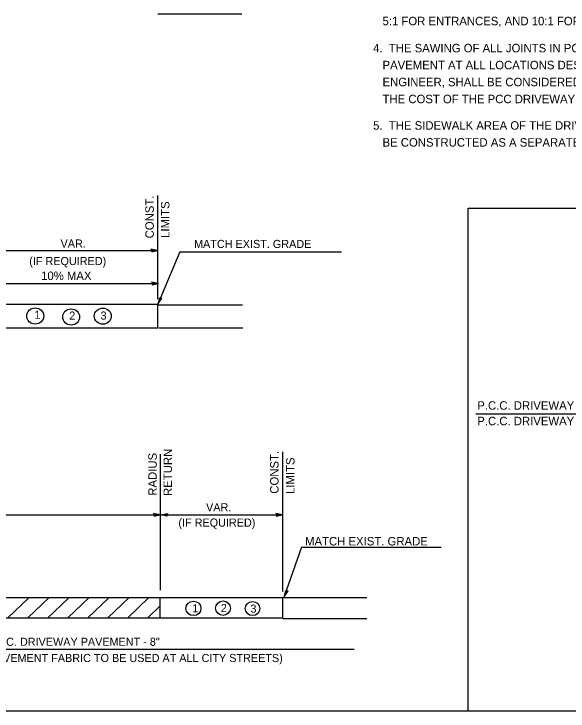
# Model space of a CAD drawing. Extents: x 61956 to 63531, y 51299 to 52299.
# Drawn here: x 62507.8 to 62900.3, y 51299.1 to 51792.4 of the extents above; entities that cross this region are included whole.
import ezdxf

# ---------------------------------------------------------------- set-up
doc = ezdxf.new("R2010")
doc.units = 0
for name, color, linetype in [('Level 35', 7, 'Continuous'), ('Level 58', 7, 'Continuous'), ('Level 59', 7, 'Continuous'), ('Level 60', 7, 'Continuous')]:
    doc.layers.add(name, color=color, linetype=linetype)

msp = doc.modelspace()

# ---------------------------------------------------------------- linework, layer by layer
at = {"layer": 'Level 35'}
msp.add_line((63531.07, 51299.11), (61956.07, 51299.11), dxfattribs=at)
at = {"layer": 'Level 58'}
msp.add_line((62484.56, 51601.63), (62610.21, 51601.63), dxfattribs=at)
msp.add_lwpolyline([(62605.21, 51602.67), (62605.61, 51601.71), (62605.77, 51600.79), (62607.71, 51601.2), (62610.21, 51601.63), (62607.54, 51602.11)], close=True, dxfattribs=at)
at = {"layer": 'Level 59'}
for p, q in [((62609.78, 51590.68), (62609.78, 51663.87)), ((62829.51, 51655.06), (63343.66, 51655.06)), ((62829.51, 51299.11), (62829.51, 51655.06)), ((62484.13, 51624.95), (62609.78, 51624.95)), ((62625.27, 51624.15), (62609.78, 51586.95)), ((62625.27, 51624.15), (62739.7, 51624.15)), ((62834.86, 51509.5), (63035.84, 51509.5)), ((62698.23, 51383.61), (62698.23, 51482.5)), ((62611.53, 51384.62), (62611.53, 51480.95)), ((62287.17, 51437.94), (62698.24, 51437.94)), ((62711.42, 51415.04), (62699.12, 51380.21)), ((62711.42, 51415.04), (62810.42, 51415.04)), ((62482.2, 51342.96), (62748.85, 51342.96)), ((63343.66, 51299.11), (62829.51, 51299.11))]:
    msp.add_line(p, q, dxfattribs=at)
for points in [[(61956.07, 52299.11), (63531.07, 52299.11), (63531.07, 51299.11), (61956.07, 51299.11)], [(62604.78, 51625.95), (62605.18, 51625.03), (62605.34, 51624.15), (62607.28, 51624.54), (62609.78, 51624.95), (62607.11, 51625.41)], [(62612.6, 51591.02), (62611.55, 51591), (62610.64, 51591.19), (62610.3, 51589.33), (62609.78, 51586.95), (62611.21, 51589.15)], [(62606.55, 51438.91), (62606.96, 51437.99), (62607.11, 51437.11), (62609.05, 51437.5), (62611.55, 51437.91), (62608.88, 51438.37)], [(62616.62, 51438.91), (62616.21, 51437.99), (62616.05, 51437.11), (62614.12, 51437.5), (62611.62, 51437.91), (62614.28, 51438.37)], [(62693.24, 51438.94), (62693.64, 51438.02), (62693.8, 51437.14), (62695.74, 51437.53), (62698.24, 51437.94), (62695.57, 51438.4)], [(62702.05, 51383.91), (62701, 51383.88), (62700.09, 51384.07), (62699.75, 51382.21), (62699.22, 51379.84), (62700.66, 51382.03)]]:
    msp.add_lwpolyline(points, close=True, dxfattribs=at)
for centre, major_axis in [((62522.86, 51578.64), (6, 0)), ((62548.31, 51577.99), (6, 0)), ((62570.69, 51578.57), (6, 0)), ((62634.96, 51371.76), (5.32, 0)), ((62655.87, 51371.93), (5.32, 0)), ((62676.79, 51371.66), (5.21, 0))]:
    msp.add_ellipse(centre, major_axis=major_axis, ratio=0.9555, dxfattribs=at)
at = {"layer": 'Level 60'}
for p, q in [((62609.64, 51792.4), (62669.14, 51792.4)), ((62333.77, 51586.95), (62609.78, 51586.95)), ((62609.78, 51570.26), (62609.78, 51586.95)), ((62610.29, 51586.66), (62669.79, 51586.66)), ((62333.77, 51570.26), (62609.78, 51570.26)), ((62610.43, 51570.23), (62669.93, 51570.23)), ((62286.92, 51379.5), (62698.31, 51379.5)), ((62611.35, 51365.11), (62611.35, 51379.3)), ((62698.31, 51379.5), (62757.81, 51379.5)), ((62698.31, 51365.11), (62698.31, 51379.5)), ((62286.92, 51365.11), (62698.31, 51365.11)), ((62698.24, 51364.68), (62757.73, 51364.68))]:
    msp.add_line(p, q, dxfattribs=at)
for points in [[(62503.52, 51365.11), (62518.58, 51379.5)], [(62517.66, 51365.11), (62532.72, 51379.5)], [(62531.65, 51364.96), (62546.8, 51379.43)], [(62545.95, 51365.11), (62561, 51379.5)], [(62560.09, 51365.11), (62575.15, 51379.5)], [(62574.23, 51365.11), (62589.29, 51379.5)], [(62588.37, 51365.11), (62603.43, 51379.5)], [(62602.51, 51365.11), (62611.35, 51373.55)]]:
    msp.add_lwpolyline(points, dxfattribs=at)

# ---------------------------------------------------------------- texts
at = {"layer": 'Level 58'}
msp.add_text('10% MAX', height=6, dxfattribs=at).set_placement((62527.03, 51604.13))
at = {"layer": 'Level 59'}
for s, height, p in [('   5:1 FOR ENTRANCES, AND 10:1 FOR CITY STREETS.', 6, (62762.18, 51784.39)), ('4.  THE SAWING OF ALL JOINTS IN PCC DRIVEWAY', 6, (62762.18, 51765.24)), ('   PAVEMENT AT ALL LOCATIONS DESIGNATED BY THE', 6, (62762.18, 51753.24)), ('   ENGINEER, SHALL BE CONSIDERED INCIDENTAL TO', 6, (62762.18, 51741.24)), ('   THE COST OF THE PCC DRIVEWAY PAVEMENT.', 6, (62762.18, 51729.24)), ('5.  THE SIDEWALK AREA OF THE DRIVEWAY PAVEMENT SHALL', 6, (62762.18, 51710.51)), ('   BE CONSTRUCTED AS A SEPARATE POUR.', 6, (62762.18, 51698.51)), ('VAR.', 5.733, (62540.8, 51627.08)), ('MATCH EXIST. GRADE', 5.733, (62635.37, 51626.79)), ('(IF REQUIRED)', 5.733, (62518.63, 51614.71)), ('1', 5.73, (62522.32, 51576.67)), ('2', 5.73, (62546.97, 51576.12)), ('3', 5.73, (62569.15, 51576.12)), ('P.C.C. DRIVEWAY PAVEMENT - 7" (C.E.\'S)', 6, (62835.98, 51512.35)), ('P.C.C. DRIVEWAY PAVEMENT - 6" (P.E.\'S)', 6, (62835.98, 51501.35)), ('VAR.', 5.733, (62643.88, 51440.45)), ('(IF REQUIRED)', 5.733, (62624.27, 51429.62)), ('MATCH EXIST. GRADE', 6, (62714, 51416.3)), ('1', 5.73, (62634.15, 51369.01)), ('2', 5.73, (62654.32, 51369.16)), ('3', 5.73, (62675.29, 51368.74)), ('P.C.C. DRIVEWAY PAVEMENT - 8"', 5.733, (62487.34, 51345.27)), ('(PAVEMENT FABRIC TO BE USED AT ALL CITY STREETS)', 5.733, (62487.34, 51333.8))]:
    msp.add_text(s, height=height, dxfattribs=at).set_placement(p)
for s, p in [('CONST.', (62606.85, 51633.61)), ('LIMITS', (62617.93, 51633.95)), ('RETURN', (62619.76, 51451.32)), ('CONST.', (62695.21, 51452.91)), ('RADIUS', (62608.94, 51451.48)), ('LIMITS', (62706.49, 51452.66))]:
    msp.add_text(s, height=6, rotation=90, dxfattribs=at).set_placement(p)

doc.saveas('drawing.dxf')
